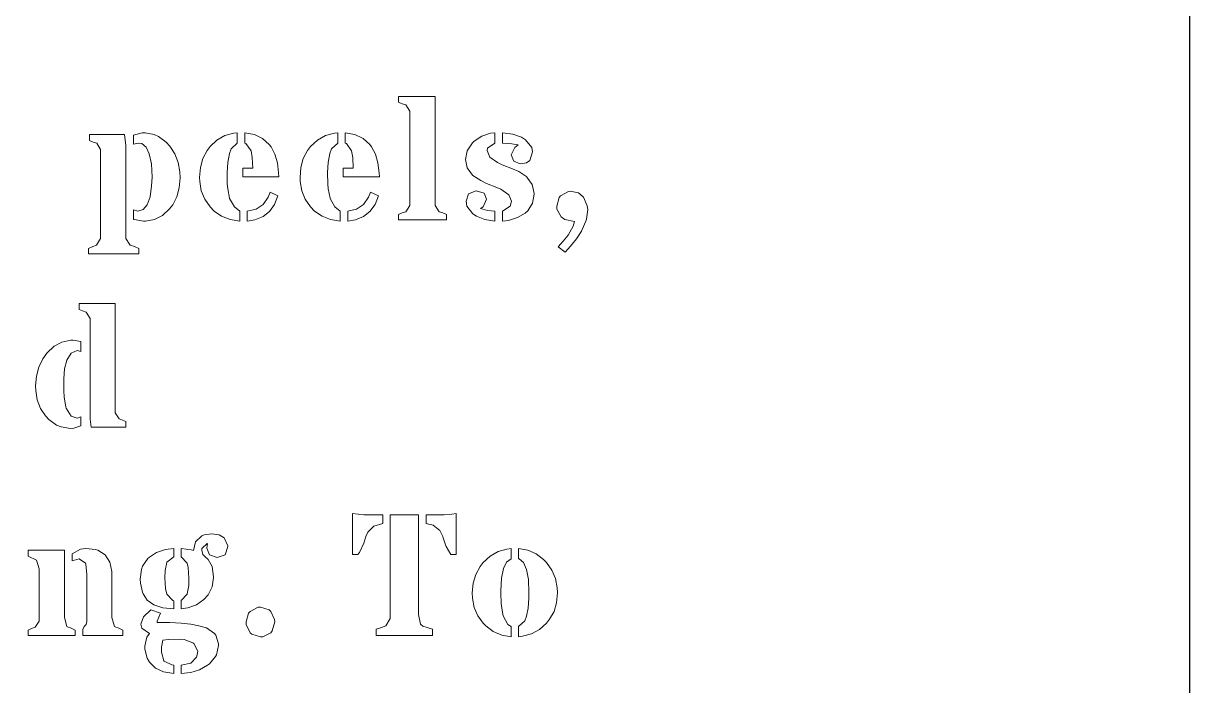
# Model space of a CAD drawing. Header units: millimetres. Extents: x 3735 to 5333, y 3252 to 4770.
# Drawn here: x 5062.8 to 5289.8, y 3906.1 to 4035.1 of the extents above; entities that cross this region are included whole.
import ezdxf

# ---------------------------------------------------------------- set-up
doc = ezdxf.new("R2010")
doc.units = ezdxf.units.MM
doc.layers.add('ext', color=18, linetype='Continuous', true_color=0x000000)
doc.layers.add('MASHARAB', color=6, linetype='Continuous', true_color=0xff00ff)

msp = doc.modelspace()

# ---------------------------------------------------------------- linework, layer by layer
at = {"layer": 'ext'}
msp.add_lwpolyline([(4539.85, 4769.98), (4539.85, 3799.98), (5289.85, 3799.98), (5289.85, 4769.98)], close=True, dxfattribs=at)
at = {"layer": 'MASHARAB', "lineweight": 0}
for p, q in [((5135.85, 4020.88), (5135.85, 4019.76)), ((5142.96, 4020.88), (5135.85, 4020.88)), ((5142.96, 3999.63), (5142.96, 4020.88)), ((5135.85, 4019.76), (5136.55, 4019.46)), ((5136.55, 4019.46), (5137.27, 4019.23)), ((5137.27, 4019.23), (5138.03, 4018)), ((5138.03, 4018), (5138.03, 3999.63)), ((5075.71, 4013.44), (5075.71, 4012.29)), ((5082.52, 4013.44), (5075.71, 4013.44)), ((5075.71, 4012.29), (5076.4, 4011.99)), ((5076.4, 4011.99), (5077.1, 4011.76)), ((5077.1, 4011.76), (5077.86, 4010.57)), ((5082.78, 4011.36), (5082.52, 4013.44)), ((5085.95, 4013.77), (5084.27, 4013.34)), ((5084.27, 4013.34), (5084.27, 4011.56)), ((5084.27, 4011.56), (5085.23, 4011.79)), ((5085.23, 4011.79), (5085.86, 4011.69)), ((5085.86, 4011.69), (5086.75, 4011)), ((5086.52, 4013.77), (5085.95, 4013.77)), ((5088.3, 4013.48), (5086.52, 4013.77)), ((5089.16, 4013.08), (5088.3, 4013.48)), ((5090.65, 4011.99), (5089.16, 4013.08)), ((5091.37, 4011.2), (5090.65, 4011.99)), ((5100.49, 4012.39), (5099.17, 4011.13)), ((5102.05, 4013.25), (5100.49, 4012.39)), ((5103.77, 4013.71), (5102.05, 4013.25)), ((5103.27, 4010.7), (5104.46, 4011.79)), ((5104.46, 4013.77), (5103.77, 4013.71)), ((5104.46, 4011.79), (5104.46, 4013.77)), ((5107.8, 4013.44), (5105.91, 4013.77)), ((5105.91, 4013.77), (5105.91, 4011.79)), ((5105.91, 4011.79), (5106.15, 4011.73)), ((5106.15, 4011.73), (5107.14, 4010.27)), ((5109.38, 4012.68), (5107.8, 4013.44)), ((5110.67, 4011.53), (5109.38, 4012.68)), ((5120.06, 4012.39), (5118.74, 4011.13)), ((5121.61, 4013.25), (5120.06, 4012.39)), ((5123.36, 4013.71), (5121.61, 4013.25)), ((5122.83, 4010.7), (5124.02, 4011.79)), ((5124.02, 4013.77), (5123.36, 4013.71)), ((5124.02, 4011.79), (5124.02, 4013.77)), ((5127.36, 4013.44), (5125.48, 4013.77)), ((5125.48, 4013.77), (5125.48, 4011.79)), ((5125.48, 4011.79), (5125.71, 4011.73)), ((5125.71, 4011.73), (5126.7, 4010.27)), ((5128.95, 4012.68), (5127.36, 4013.44)), ((5130.24, 4011.53), (5128.95, 4012.68)), ((5150.23, 4011.82), (5149.2, 4010.3)), ((5150.56, 4012.15), (5150.23, 4011.82)), ((5152.05, 4013.15), (5150.56, 4012.15)), ((5153.76, 4013.71), (5152.05, 4013.15)), ((5153.2, 4010.8), (5154.62, 4011.79)), ((5154.62, 4013.77), (5153.76, 4013.71)), ((5154.62, 4011.79), (5154.62, 4013.77)), ((5158.13, 4013.51), (5156.11, 4013.77)), ((5156.11, 4013.77), (5156.11, 4011.79)), ((5156.11, 4011.79), (5157.89, 4011.66)), ((5157.89, 4011.66), (5159.15, 4011.46)), ((5159.78, 4012.95), (5158.13, 4013.51)), ((5160.6, 4012.42), (5159.78, 4012.95)), ((5161.79, 4010.97), (5160.6, 4012.42)), ((5077.86, 4010.57), (5077.86, 3993.22)), ((5082.78, 3993.22), (5082.78, 4011.36)), ((5086.75, 4011), (5087.34, 4009.71)), ((5087.34, 4009.71), (5087.74, 4007.76)), ((5092.3, 4009.68), (5091.37, 4011.2)), ((5092.93, 4008.02), (5092.3, 4009.68)), ((5098.58, 4010.34), (5097.75, 4008.78)), ((5099.17, 4011.13), (5098.58, 4010.34)), ((5102.61, 4008.02), (5102.94, 4009.74)), ((5102.94, 4009.74), (5103.27, 4010.7)), ((5107.14, 4010.27), (5107.37, 4008.98)), ((5111.04, 4011.06), (5110.67, 4011.53)), ((5111.8, 4009.64), (5111.04, 4011.06)), ((5112.29, 4007.92), (5111.8, 4009.64)), ((5118.14, 4010.34), (5117.31, 4008.78)), ((5118.74, 4011.13), (5118.14, 4010.34)), ((5122.17, 4008.02), (5122.5, 4009.74)), ((5122.5, 4009.74), (5122.83, 4010.7)), ((5126.7, 4010.27), (5126.93, 4008.98)), ((5130.6, 4011.06), (5130.24, 4011.53)), ((5131.36, 4009.64), (5130.6, 4011.06)), ((5131.85, 4007.92), (5131.36, 4009.64)), ((5149.2, 4010.3), (5148.87, 4008.62)), ((5153.1, 4010.37), (5153.2, 4010.8)), ((5153.6, 4009.08), (5153.1, 4010.37)), ((5158.49, 4010.97), (5157.8, 4009.48)), ((5157.8, 4009.48), (5158.29, 4008.29)), ((5159.15, 4011.46), (5158.49, 4010.97)), ((5161.4, 4008.39), (5161.96, 4010.07)), ((5161.96, 4010.07), (5161.79, 4010.97)), ((5087.74, 4007.76), (5087.87, 4005.18)), ((5093.26, 4006.21), (5092.93, 4008.02)), ((5097.29, 4007.03), (5097.12, 4005.12)), ((5097.75, 4008.78), (5097.29, 4007.03)), ((5102.48, 4006.07), (5102.61, 4008.02)), ((5107.37, 4008.98), (5107.47, 4006.93)), ((5112.52, 4005.98), (5112.29, 4007.92)), ((5116.85, 4007.03), (5116.69, 4005.12)), ((5117.31, 4008.78), (5116.85, 4007.03)), ((5122.04, 4006.07), (5122.17, 4008.02)), ((5126.93, 4008.98), (5127.03, 4006.93)), ((5132.09, 4005.98), (5131.85, 4007.92)), ((5148.87, 4008.62), (5149.2, 4006.97)), ((5155.09, 4007.99), (5153.6, 4009.08)), ((5156.01, 4007.59), (5155.09, 4007.99)), ((5158.06, 4006.77), (5156.01, 4007.59)), ((5158.29, 4008.29), (5159.55, 4007.79)), ((5159.55, 4007.79), (5160.74, 4007.96)), ((5160.74, 4007.96), (5161.4, 4008.39)), ((5087.87, 4005.18), (5087.8, 4003.46)), ((5093.16, 4003.07), (5093.32, 4005.02)), ((5093.32, 4005.02), (5093.26, 4006.21)), ((5097.12, 4005.12), (5097.16, 4004.29)), ((5102.48, 4006.01), (5102.48, 4006.07)), ((5102.51, 4003.89), (5102.48, 4006.01)), ((5105.58, 4006.93), (5105.58, 4005.25)), ((5107.47, 4006.93), (5105.58, 4006.93)), ((5105.58, 4005.25), (5112.56, 4005.25)), ((5112.56, 4005.25), (5112.52, 4005.98)), ((5116.69, 4005.12), (5116.72, 4004.29)), ((5122.04, 4006.01), (5122.04, 4006.07)), ((5122.11, 4003.89), (5122.04, 4006.01)), ((5125.1, 4006.93), (5125.1, 4005.25)), ((5127.03, 4006.93), (5125.1, 4006.93)), ((5125.1, 4005.25), (5132.12, 4005.25)), ((5132.12, 4005.25), (5132.09, 4005.98)), ((5149.2, 4006.97), (5150.26, 4005.55)), ((5150.26, 4005.55), (5150.29, 4005.51)), ((5150.29, 4005.51), (5151.85, 4004.49)), ((5159.25, 4006.24), (5158.06, 4006.77)), ((5160.8, 4005.22), (5159.25, 4006.24)), ((5160.84, 4005.18), (5160.8, 4005.22)), ((5161.89, 4003.73), (5160.84, 4005.18)), ((5087.8, 4003.46), (5087.51, 4001.32)), ((5092.7, 4001.32), (5093.16, 4003.07)), ((5097.16, 4004.29), (5097.45, 4002.47)), ((5097.45, 4002.47), (5098.15, 4000.85)), ((5102.61, 4002.87), (5102.51, 4003.89)), ((5102.97, 4001.05), (5102.61, 4002.87)), ((5116.72, 4004.29), (5117.02, 4002.47)), ((5117.02, 4002.47), (5117.71, 4000.85)), ((5122.17, 4002.87), (5122.11, 4003.89)), ((5122.54, 4001.05), (5122.17, 4002.87)), ((5150.99, 4002.51), (5149.5, 4001.94)), ((5152.51, 4002.04), (5150.99, 4002.51)), ((5151.85, 4004.49), (5152.97, 4003.96)), ((5152.97, 4003.96), (5154.99, 4003.17)), ((5154.99, 4003.17), (5155.78, 4002.8)), ((5155.78, 4002.8), (5157.33, 4001.75)), ((5162.26, 4001.98), (5161.89, 4003.73)), ((5087.51, 4001.32), (5086.95, 3999.8)), ((5091.9, 3999.8), (5092.7, 4001.32)), ((5098.15, 4000.85), (5099.17, 3999.4)), ((5102.97, 4001.02), (5102.97, 4001.05)), ((5103.9, 3999.37), (5102.97, 4001.02)), ((5110.47, 4001.25), (5109.48, 3999.83)), ((5110.87, 4002.24), (5110.47, 4001.25)), ((5112.39, 4001.55), (5110.87, 4002.24)), ((5111.73, 3999.83), (5112.39, 4001.55)), ((5117.71, 4000.85), (5118.74, 3999.4)), ((5122.54, 4001.02), (5122.54, 4001.05)), ((5123.46, 3999.37), (5122.54, 4001.02)), ((5130.04, 4001.25), (5129.05, 3999.83)), ((5130.43, 4002.24), (5130.04, 4001.25)), ((5131.95, 4001.55), (5130.43, 4002.24)), ((5131.29, 3999.83), (5131.95, 4001.55)), ((5149.5, 4001.94), (5149.01, 4000.46)), ((5149.01, 4000.46), (5149.17, 3999.5)), ((5152.31, 3999.37), (5152.97, 4000.89)), ((5152.97, 4000.89), (5152.51, 4002.04)), ((5157.33, 4001.75), (5157.83, 4000.49)), ((5157.83, 4000.49), (5157.56, 3999.5)), ((5161.96, 4000.09), (5162.26, 4001.88)), ((5162.26, 4001.88), (5162.26, 4001.98)), ((5167.15, 4001.18), (5166.65, 3999.5)), ((5167.41, 4001.51), (5167.15, 4001.18)), ((5168.97, 4002.37), (5167.41, 4001.51)), ((5169.26, 4002.41), (5168.97, 4002.37)), ((5170.88, 4002.08), (5169.26, 4002.41)), ((5171.87, 4001.25), (5170.88, 4002.08)), ((5172.6, 3999.56), (5171.87, 4001.25)), ((5085.1, 3998.57), (5084.27, 3998.77)), ((5084.27, 3998.77), (5084.27, 3996.92)), ((5086.15, 3998.87), (5085.1, 3998.57)), ((5086.95, 3999.8), (5086.15, 3998.87)), ((5089.92, 3997.71), (5091.27, 3998.97)), ((5091.27, 3998.97), (5091.9, 3999.8)), ((5099.17, 3999.4), (5099.97, 3998.57)), ((5099.97, 3998.57), (5101.42, 3997.58)), ((5104.96, 3998.57), (5103.9, 3999.37)), ((5104.96, 3996.59), (5104.96, 3998.57)), ((5108.13, 3998.94), (5106.41, 3998.57)), ((5106.41, 3998.57), (5106.41, 3996.59)), ((5109.48, 3999.83), (5108.13, 3998.94)), ((5109.48, 3997.48), (5110.74, 3998.47)), ((5110.74, 3998.47), (5111.73, 3999.83)), ((5118.74, 3999.4), (5119.53, 3998.57)), ((5119.53, 3998.57), (5120.98, 3997.58)), ((5124.52, 3998.57), (5123.46, 3999.37)), ((5124.52, 3996.59), (5124.52, 3998.57)), ((5127.69, 3998.94), (5125.97, 3998.57)), ((5125.97, 3998.57), (5125.97, 3996.59)), ((5129.05, 3999.83), (5127.69, 3998.94)), ((5129.05, 3997.48), (5130.3, 3998.47)), ((5130.3, 3998.47), (5131.29, 3999.83)), ((5136.55, 3998.21), (5135.85, 3997.91)), ((5137.27, 3998.44), (5136.55, 3998.21)), ((5138.03, 3999.63), (5137.27, 3998.44)), ((5143.75, 3998.44), (5142.96, 3999.63)), ((5144.45, 3998.21), (5143.75, 3998.44)), ((5145.17, 3997.91), (5144.45, 3998.21)), ((5149.17, 3999.5), (5150.33, 3998.04)), ((5150.33, 3998.04), (5151.02, 3997.58)), ((5151.78, 3999.04), (5152.31, 3999.37)), ((5153.14, 3998.67), (5151.78, 3999.04)), ((5154.62, 3998.57), (5153.14, 3998.67)), ((5154.62, 3996.59), (5154.62, 3998.57)), ((5157.56, 3999.5), (5156.11, 3998.57)), ((5156.11, 3998.57), (5156.11, 3996.59)), ((5159.02, 3997.28), (5160.51, 3998.14)), ((5160.51, 3998.14), (5161.03, 3998.61)), ((5161.03, 3998.61), (5161.96, 4000.09)), ((5166.65, 3999.5), (5166.68, 3998.94)), ((5166.68, 3998.94), (5167.51, 3997.42)), ((5172.43, 3996.99), (5172.67, 3998.87)), ((5172.67, 3998.87), (5172.6, 3999.56)), ((5084.27, 3996.92), (5084.37, 3996.89)), ((5084.37, 3996.89), (5086.22, 3996.59)), ((5086.22, 3996.59), (5086.62, 3996.59)), ((5086.62, 3996.59), (5088.37, 3996.92)), ((5088.37, 3996.92), (5089.92, 3997.71)), ((5101.42, 3997.58), (5103.07, 3996.92)), ((5103.07, 3996.92), (5104.96, 3996.59)), ((5106.41, 3996.59), (5107.9, 3996.85)), ((5107.9, 3996.85), (5109.48, 3997.48)), ((5120.98, 3997.58), (5122.64, 3996.92)), ((5122.64, 3996.92), (5124.52, 3996.59)), ((5125.97, 3996.59), (5127.46, 3996.85)), ((5127.46, 3996.85), (5129.05, 3997.48)), ((5135.85, 3997.91), (5135.85, 3996.85)), ((5135.85, 3996.85), (5145.17, 3996.85)), ((5145.17, 3996.85), (5145.17, 3997.91)), ((5151.02, 3997.58), (5152.64, 3996.92)), ((5152.64, 3996.92), (5154.62, 3996.59)), ((5156.11, 3996.59), (5157.27, 3996.72)), ((5157.27, 3996.72), (5159.02, 3997.28)), ((5167.51, 3997.42), (5168.21, 3996.92)), ((5168.21, 3996.92), (5170.12, 3996.52)), ((5170.12, 3996.52), (5169.86, 3995.6)), ((5171.61, 3994.94), (5172.34, 3996.62)), ((5172.34, 3996.62), (5172.43, 3996.99)), ((5168.87, 3993.88), (5167.91, 3992.69)), ((5169.86, 3995.6), (5168.87, 3993.88)), ((5170.49, 3993.15), (5171.44, 3994.64)), ((5171.44, 3994.64), (5171.61, 3994.94)), ((5076.34, 3991.63), (5075.54, 3991.3)), ((5075.54, 3991.3), (5075.54, 3990.25)), ((5077.06, 3991.9), (5076.34, 3991.63)), ((5077.86, 3993.22), (5077.06, 3991.9)), ((5083.61, 3991.93), (5082.78, 3993.22)), ((5084.43, 3991.63), (5083.61, 3991.93)), ((5085.33, 3991.3), (5084.43, 3991.63)), ((5085.33, 3990.25), (5085.33, 3991.3)), ((5167.91, 3992.69), (5166.95, 3991.57)), ((5166.95, 3991.57), (5168.27, 3990.54)), ((5168.27, 3990.54), (5169.33, 3991.7)), ((5169.33, 3991.7), (5170.49, 3993.15)), ((5075.54, 3990.25), (5085.33, 3990.25)), ((5073.66, 3980.53), (5073.66, 3979.41)), ((5080.73, 3980.53), (5073.66, 3980.53)), ((5080.73, 3959.28), (5080.73, 3980.53)), ((5073.66, 3979.41), (5074.36, 3979.11)), ((5074.36, 3979.11), (5075.05, 3978.88)), ((5075.05, 3978.88), (5075.84, 3977.66)), ((5075.84, 3977.66), (5075.84, 3958.06)), ((5070.32, 3973.06), (5068.8, 3972.24)), ((5072.04, 3973.43), (5070.32, 3973.06)), ((5072.5, 3973.43), (5072.04, 3973.43)), ((5073.99, 3973.13), (5072.5, 3973.43)), ((5074.02, 3973.13), (5073.99, 3973.13)), ((5074.02, 3971.24), (5074.02, 3973.13)), ((5067.42, 3970.91), (5066.59, 3969.76)), ((5068.8, 3972.24), (5067.42, 3970.91)), ((5071.28, 3969.53), (5072.14, 3970.91)), ((5072.14, 3970.91), (5073.33, 3971.44)), ((5073.33, 3971.44), (5074.02, 3971.24)), ((5066.59, 3969.76), (5065.83, 3968.14)), ((5070.85, 3967.84), (5071.28, 3969.53)), ((5065.37, 3966.39), (5065.2, 3964.5)), ((5065.83, 3968.14), (5065.37, 3966.39)), ((5070.72, 3965.89), (5070.85, 3967.84)), ((5065.2, 3964.5), (5065.23, 3963.64)), ((5070.72, 3965.73), (5070.72, 3965.89)), ((5070.72, 3963.64), (5070.72, 3965.73)), ((5065.23, 3963.64), (5065.53, 3961.79)), ((5065.53, 3961.79), (5066.16, 3960.14)), ((5070.79, 3962.32), (5070.72, 3963.64)), ((5071.08, 3960.44), (5070.79, 3962.32)), ((5066.16, 3960.14), (5067.12, 3958.69)), ((5071.15, 3960.17), (5071.08, 3960.44)), ((5072.11, 3958.62), (5071.15, 3960.17)), ((5067.12, 3958.69), (5067.78, 3957.96)), ((5067.78, 3957.96), (5069.3, 3956.9)), ((5073.3, 3958.22), (5072.11, 3958.62)), ((5074.02, 3958.52), (5073.3, 3958.22)), ((5074.02, 3956.74), (5074.02, 3958.52)), ((5075.84, 3958.06), (5076.04, 3956.51)), ((5081.49, 3958.09), (5080.73, 3959.28)), ((5082.15, 3957.86), (5081.49, 3958.09)), ((5082.75, 3957.56), (5082.15, 3957.86)), ((5082.75, 3956.51), (5082.75, 3957.56)), ((5069.3, 3956.9), (5070.16, 3956.54)), ((5070.16, 3956.54), (5071.98, 3956.24)), ((5071.98, 3956.24), (5072.64, 3956.27)), ((5072.64, 3956.27), (5074.02, 3956.74)), ((5076.04, 3956.51), (5082.75, 3956.51)), ((5129.08, 3939.42), (5126.9, 3939.65)), ((5126.9, 3939.65), (5126.9, 3931.69)), ((5129.24, 3939.39), (5129.08, 3939.42)), ((5132.78, 3939.39), (5129.24, 3939.39)), ((5132.78, 3937.74), (5132.78, 3939.39)), ((5134.23, 3939.39), (5134.23, 3919.26)), ((5139.75, 3939.39), (5134.23, 3939.39)), ((5139.75, 3920.02), (5139.75, 3939.39)), ((5141.21, 3939.39), (5141.21, 3937.74)), ((5144.74, 3939.39), (5141.21, 3939.39)), ((5146.26, 3939.55), (5144.74, 3939.39)), ((5147.09, 3939.65), (5146.26, 3939.55)), ((5147.09, 3931.69), (5147.09, 3939.65)), ((5129.87, 3936.05), (5131.06, 3937.21)), ((5131.06, 3937.21), (5132.78, 3937.74)), ((5141.21, 3937.74), (5142.59, 3937.41)), ((5142.59, 3937.41), (5143.92, 3936.35)), ((5097.59, 3935.29), (5096.36, 3934.17)), ((5098.05, 3935.49), (5097.59, 3935.29)), ((5099.54, 3935.72), (5098.05, 3935.49)), ((5100.96, 3935.52), (5099.54, 3935.72)), ((5101.92, 3934.96), (5100.96, 3935.52)), ((5102.64, 3933.37), (5101.92, 3934.96)), ((5129.08, 3933.87), (5129.48, 3935.16)), ((5129.48, 3935.16), (5129.87, 3936.05)), ((5143.92, 3936.35), (5144.51, 3935.16)), ((5144.51, 3935.16), (5144.51, 3935.13)), ((5144.51, 3935.13), (5145.07, 3933.34)), ((5063.78, 3932.51), (5063.78, 3931.36)), ((5070.85, 3932.51), (5063.78, 3932.51)), ((5070.85, 3919.4), (5070.85, 3932.51)), ((5073.96, 3932.71), (5072.31, 3931.79)), ((5075.02, 3932.85), (5073.96, 3932.71)), ((5076.9, 3932.65), (5075.02, 3932.85)), ((5077.3, 3932.55), (5076.9, 3932.65)), ((5078.78, 3931.62), (5077.3, 3932.55)), ((5088.76, 3932.08), (5087.38, 3931.19)), ((5090.51, 3932.65), (5088.76, 3932.08)), ((5092.1, 3932.85), (5090.51, 3932.65)), ((5092.1, 3931.23), (5092.1, 3932.85)), ((5095.47, 3932.61), (5093.55, 3932.85)), ((5093.55, 3932.85), (5093.55, 3931.23)), ((5095.97, 3932.48), (5095.47, 3932.61)), ((5096.36, 3934.17), (5095.97, 3932.48)), ((5097.55, 3932.51), (5097.59, 3932.85)), ((5097.75, 3931.66), (5097.55, 3932.51)), ((5097.59, 3932.85), (5098.61, 3933.84)), ((5098.61, 3933.44), (5098.51, 3932.91)), ((5098.51, 3932.91), (5099.07, 3931.62)), ((5098.61, 3933.84), (5098.68, 3933.77)), ((5098.68, 3933.77), (5098.61, 3933.44)), ((5102.08, 3931.62), (5102.64, 3933.21)), ((5102.64, 3933.21), (5102.64, 3933.37)), ((5128.25, 3932.05), (5129.08, 3933.87)), ((5145.07, 3933.34), (5145.14, 3933.21)), ((5145.14, 3933.21), (5146.06, 3931.69)), ((5155.25, 3932.25), (5153.7, 3931.36)), ((5156.94, 3932.75), (5155.25, 3932.25)), ((5157.76, 3932.85), (5156.94, 3932.75)), ((5157.76, 3930.86), (5157.76, 3932.85)), ((5161.03, 3932.51), (5159.22, 3932.85)), ((5159.22, 3932.85), (5159.22, 3930.86)), ((5162.65, 3931.79), (5161.03, 3932.51)), ((5063.78, 3931.36), (5065.37, 3930.6)), ((5065.37, 3930.6), (5065.4, 3930.6)), ((5065.4, 3930.6), (5065.93, 3928.91)), ((5072.31, 3931.79), (5072.31, 3930.47)), ((5072.31, 3930.47), (5073.69, 3930.86)), ((5073.69, 3930.86), (5074.95, 3929.97)), ((5074.95, 3929.97), (5075.02, 3929.8)), ((5075.02, 3929.8), (5075.18, 3927.79)), ((5079.68, 3930.2), (5078.78, 3931.62)), ((5080.07, 3928.38), (5079.68, 3930.2)), ((5087.08, 3930.93), (5086.05, 3929.41)), ((5087.38, 3931.19), (5087.08, 3930.93)), ((5090.42, 3928.55), (5090.75, 3930.1)), ((5090.75, 3930.17), (5092.1, 3931.23)), ((5090.75, 3930.1), (5090.75, 3930.17)), ((5093.55, 3931.23), (5094.71, 3930)), ((5094.71, 3930), (5094.91, 3929.14)), ((5098.12, 3931.32), (5097.75, 3931.66)), ((5098.78, 3930.7), (5098.12, 3931.32)), ((5099.57, 3929.34), (5098.78, 3930.7)), ((5099.07, 3931.62), (5100.56, 3931.09)), ((5100.56, 3931.09), (5102.08, 3931.62)), ((5126.9, 3931.69), (5127.92, 3931.69)), ((5127.92, 3931.69), (5128.25, 3932.05)), ((5146.06, 3931.69), (5147.09, 3931.69)), ((5152.34, 3930.1), (5151.75, 3929.34)), ((5153.7, 3931.36), (5152.34, 3930.1)), ((5156.28, 3928.95), (5156.9, 3930.2)), ((5156.9, 3930.2), (5157.76, 3930.86)), ((5159.22, 3930.86), (5159.35, 3930.83)), ((5159.35, 3930.83), (5160.17, 3930.1)), ((5160.17, 3930.1), (5160.77, 3928.75)), ((5164.07, 3930.7), (5162.65, 3931.79)), ((5164.67, 3930.1), (5164.07, 3930.7)), ((5165.69, 3928.62), (5164.67, 3930.1)), ((5065.93, 3928.91), (5065.93, 3918.7)), ((5075.18, 3927.79), (5075.18, 3918.64)), ((5080.07, 3927.95), (5080.07, 3928.38)), ((5080.07, 3919.4), (5080.07, 3927.95)), ((5085.82, 3928.75), (5085.59, 3926.86)), ((5086.05, 3929.41), (5085.82, 3928.75)), ((5090.38, 3927.13), (5090.42, 3928.55)), ((5094.91, 3929.14), (5095.04, 3927.06)), ((5099.83, 3927.36), (5099.57, 3929.34)), ((5150.89, 3927.79), (5150.36, 3926.07)), ((5151.75, 3929.34), (5150.89, 3927.79)), ((5155.91, 3927.06), (5156.28, 3928.95)), ((5160.77, 3928.75), (5161.13, 3926.8)), ((5166.39, 3927), (5165.69, 3928.62)), ((5085.59, 3926.86), (5085.62, 3926.07)), ((5085.62, 3926.07), (5085.99, 3924.35)), ((5090.48, 3925.05), (5090.38, 3927.13)), ((5095.01, 3925.67), (5094.74, 3924.05)), ((5095.04, 3927.06), (5095.01, 3925.67)), ((5098.81, 3923.82), (5099.57, 3925.38)), ((5099.57, 3925.38), (5099.83, 3927.23)), ((5099.83, 3927.23), (5099.83, 3927.36)), ((5150.36, 3926.07), (5150.2, 3924.19)), ((5155.78, 3924.58), (5155.91, 3927.06)), ((5161.13, 3926.8), (5161.23, 3924.25)), ((5166.75, 3925.21), (5166.39, 3927)), ((5085.99, 3924.35), (5086.12, 3924.05)), ((5086.12, 3924.05), (5086.95, 3922.8)), ((5090.75, 3923.96), (5090.48, 3925.05)), ((5091.9, 3922.7), (5090.75, 3923.96)), ((5094.71, 3923.96), (5093.55, 3922.7)), ((5094.74, 3924.05), (5094.71, 3923.96)), ((5097.98, 3922.9), (5098.81, 3923.82)), ((5150.2, 3924.19), (5150.23, 3923.2)), ((5150.23, 3923.2), (5150.59, 3921.38)), ((5155.75, 3924.25), (5155.78, 3924.58)), ((5155.85, 3922.11), (5155.75, 3924.25)), ((5161.23, 3923.16), (5161.1, 3921.21)), ((5161.23, 3924.25), (5161.23, 3923.16)), ((5166.62, 3922.3), (5166.82, 3924.19)), ((5166.82, 3924.19), (5166.75, 3925.21)), ((5087.64, 3920.88), (5086.22, 3919.53)), ((5086.95, 3922.8), (5088.23, 3921.91)), ((5089.52, 3920.29), (5087.64, 3920.88)), ((5088.23, 3921.91), (5089.95, 3921.31)), ((5089.95, 3921.31), (5092.1, 3921.08)), ((5092.1, 3922.63), (5091.9, 3922.7)), ((5092.1, 3921.08), (5092.1, 3922.63)), ((5093.55, 3922.7), (5093.55, 3921.11)), ((5093.55, 3921.11), (5094.84, 3921.28)), ((5094.84, 3921.28), (5096.53, 3921.87)), ((5096.53, 3921.87), (5097.98, 3922.9)), ((5106.97, 3920.59), (5108.52, 3921.41)), ((5108.52, 3921.41), (5108.99, 3921.44)), ((5108.99, 3921.44), (5110.67, 3920.88)), ((5110.67, 3920.88), (5111, 3920.59)), ((5150.59, 3921.38), (5151.29, 3919.76)), ((5156.08, 3920.39), (5155.85, 3922.11)), ((5161.1, 3921.21), (5160.77, 3919.69)), ((5166.12, 3920.59), (5166.62, 3922.3)), ((5065.93, 3918.7), (5065.14, 3917.51)), ((5071.31, 3917.64), (5070.85, 3919.4)), ((5075.18, 3918.64), (5075.05, 3918.07)), ((5080.57, 3917.64), (5080.07, 3919.4)), ((5086.22, 3919.53), (5085.69, 3918.14)), ((5088.9, 3918.7), (5089.52, 3920.29)), ((5088.9, 3918.47), (5088.9, 3918.7)), ((5091.37, 3918.44), (5088.9, 3918.47)), ((5106.18, 3918.54), (5106.67, 3920.25)), ((5106.21, 3918.07), (5106.18, 3918.54)), ((5106.67, 3920.25), (5106.97, 3920.59)), ((5111, 3920.59), (5111.73, 3919)), ((5111.76, 3918.54), (5111.27, 3916.82)), ((5111.73, 3919), (5111.76, 3918.54)), ((5134.23, 3919.23), (5133.41, 3917.78)), ((5134.23, 3919.26), (5134.23, 3919.23)), ((5140.15, 3918.11), (5139.75, 3920.02)), ((5151.29, 3919.76), (5152.34, 3918.3)), ((5156.21, 3919.73), (5156.08, 3920.39)), ((5157.1, 3918.07), (5156.21, 3919.73)), ((5160.41, 3918.77), (5159.22, 3917.64)), ((5160.77, 3919.69), (5160.41, 3918.77)), ((5164.67, 3918.3), (5165.23, 3919.06)), ((5165.23, 3919.06), (5166.12, 3920.59)), ((5064.44, 3917.28), (5063.78, 3916.98)), ((5063.78, 3916.98), (5063.78, 3915.93)), ((5065.14, 3917.51), (5064.44, 3917.28)), ((5071.55, 3917.51), (5071.31, 3917.64)), ((5071.98, 3917.41), (5071.55, 3917.51)), ((5072.9, 3916.98), (5071.98, 3917.41)), ((5072.9, 3915.93), (5072.9, 3916.98)), ((5074.65, 3917.68), (5074.39, 3917.08)), ((5074.39, 3917.08), (5074.39, 3915.93)), ((5075.05, 3918.07), (5074.65, 3917.68)), ((5080.83, 3917.51), (5080.57, 3917.64)), ((5081.29, 3917.41), (5080.83, 3917.51)), ((5082.22, 3916.98), (5081.29, 3917.41)), ((5082.22, 3915.93), (5082.22, 3916.98)), ((5085.69, 3918.14), (5085.89, 3917.31)), ((5085.89, 3917.31), (5087.38, 3916.32)), ((5087.38, 3916.32), (5086.88, 3915.56)), ((5093.55, 3918.3), (5091.37, 3918.44)), ((5095.44, 3918.11), (5093.55, 3918.3)), ((5096.99, 3917.81), (5095.44, 3918.11)), ((5098.21, 3917.48), (5096.99, 3917.81)), ((5098.45, 3917.38), (5098.21, 3917.48)), ((5100.03, 3916.32), (5098.45, 3917.38)), ((5100.3, 3915.99), (5100.03, 3916.32)), ((5106.97, 3916.45), (5106.21, 3918.07)), ((5107.3, 3916.16), (5106.97, 3916.45)), ((5111, 3916.45), (5109.45, 3915.66)), ((5111.27, 3916.82), (5111, 3916.45)), ((5132.52, 3917.45), (5131.49, 3917.15)), ((5131.49, 3917.15), (5131.49, 3915.93)), ((5133.41, 3917.78), (5132.52, 3917.45)), ((5140.58, 3917.74), (5140.15, 3918.11)), ((5141.44, 3917.48), (5140.58, 3917.74)), ((5142.46, 3917.15), (5141.44, 3917.48)), ((5142.46, 3915.93), (5142.46, 3917.15)), ((5152.34, 3918.3), (5152.87, 3917.78)), ((5152.87, 3917.78), (5154.29, 3916.72)), ((5154.29, 3916.72), (5155.95, 3915.99)), ((5157.76, 3917.64), (5157.1, 3918.07)), ((5157.76, 3915.66), (5157.76, 3917.64)), ((5159.22, 3917.64), (5159.22, 3915.66)), ((5160.01, 3915.76), (5161.76, 3916.26)), ((5161.76, 3916.26), (5163.31, 3917.08)), ((5163.31, 3917.08), (5164.67, 3918.3)), ((5063.78, 3915.93), (5072.9, 3915.93)), ((5074.39, 3915.93), (5082.22, 3915.93)), ((5086.88, 3915.56), (5086.48, 3913.84)), ((5089.69, 3913.65), (5089.95, 3915)), ((5089.95, 3915), (5091.11, 3915.1)), ((5091.11, 3915.1), (5093.29, 3915.17)), ((5093.29, 3915.17), (5094.15, 3915.1)), ((5094.15, 3915.1), (5095.8, 3914.5)), ((5095.8, 3914.5), (5096, 3914.37)), ((5096, 3914.37), (5096.79, 3912.89)), ((5100.79, 3914.27), (5100.3, 3915.99)), ((5100.43, 3912.16), (5100.79, 3913.94)), ((5100.79, 3913.94), (5100.79, 3914.27)), ((5108.99, 3915.63), (5107.3, 3916.16)), ((5109.45, 3915.66), (5108.99, 3915.63)), ((5131.49, 3915.93), (5142.46, 3915.93)), ((5155.95, 3915.99), (5157.76, 3915.66)), ((5159.22, 3915.66), (5160.01, 3915.76)), ((5086.48, 3913.84), (5086.48, 3913.22)), ((5086.48, 3913.22), (5086.91, 3911.5)), ((5089.69, 3912.69), (5089.69, 3913.65)), ((5090.18, 3910.97), (5089.69, 3912.69)), ((5096.53, 3911.66), (5095.41, 3910.54)), ((5096.59, 3911.86), (5096.53, 3911.66)), ((5096.79, 3912.89), (5096.59, 3911.86)), ((5099.04, 3910.41), (5100.23, 3911.79)), ((5100.23, 3911.79), (5100.43, 3912.16)), ((5086.91, 3911.5), (5087.38, 3910.7)), ((5087.38, 3910.7), (5088.53, 3909.55)), ((5088.53, 3909.55), (5090.12, 3908.82)), ((5090.22, 3910.94), (5090.18, 3910.97)), ((5091.74, 3910.18), (5090.22, 3910.94)), ((5092.1, 3910.14), (5091.74, 3910.18)), ((5092.1, 3908.52), (5092.1, 3910.14)), ((5095.41, 3910.54), (5093.55, 3910.11)), ((5093.55, 3910.11), (5093.55, 3908.49)), ((5097.12, 3909.25), (5098.64, 3910.11)), ((5098.64, 3910.11), (5099.04, 3910.41)), ((5090.12, 3908.82), (5092.1, 3908.52)), ((5093.55, 3908.49), (5095.41, 3908.72)), ((5095.41, 3908.72), (5097.12, 3909.25))]:
    msp.add_line(p, q, dxfattribs=at)

doc.saveas('drawing.dxf')
